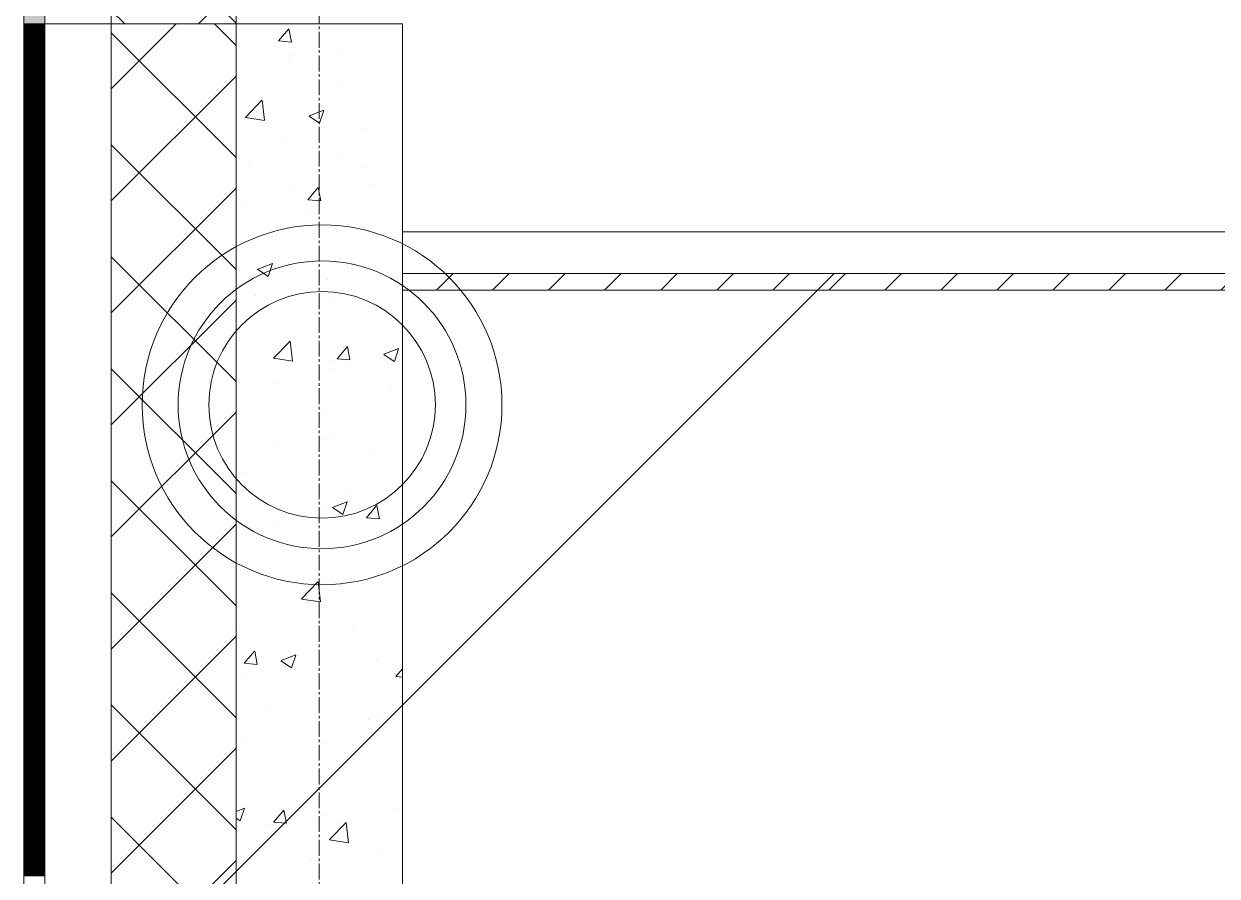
# Model space of a CAD drawing. Header units: millimetres. Extents: x 538266 to 1167394, y 114608 to 637157.
# Drawn here: x 828883 to 830317, y 212188 to 213213 of the extents above; entities that cross this region are included whole.
import ezdxf
from ezdxf.enums import TextEntityAlignment as Align

# ---------------------------------------------------------------- set-up
doc = ezdxf.new("R2010")
doc.units = ezdxf.units.MM
doc.linetypes.add('CENTER2', pattern=[28.575, 19.05, -3.175, 3.175, -3.175])
doc.linetypes.add('DASHED', pattern=[19.05, 12.7, -6.35])
doc.layers.get('Defpoints').update_dxf_attribs({"color": 140})
doc.layers.add('АР_Делит', color=120, linetype='Continuous', lineweight=0, plot=False)
for name, color, linetype, lineweight in [('АР_Стены ГКЛ', 1, 'Continuous', 15), ('АР_Стены ПЕНОблок', 52, 'Continuous', 20), ('АР_Тонкая', 254, 'Continuous', 5), ('АР_Утеплитель', 31, 'Continuous', 0), ('АР_Штриховка', 8, 'Continuous', 0)]:
    doc.layers.add(name, color=color, linetype=linetype, lineweight=lineweight)
doc.layers.add('РД_Оси_100', color=7, linetype='Continuous', lineweight=0, true_color=0x525252)
doc.layers.add('ФВ-5', color=7, linetype='Continuous')
doc.styles.add('style1', font='ARIALN.TTF')

# ---------------------------------------------------------------- blocks, each defined once
blk = doc.blocks.new('2_этаж')
at = {"layer": 'АР_Стены ГКЛ', "linetype": 'Continuous', "lineweight": 0, "true_color": 0x000000}
h = blk.add_hatch(dxfattribs=at)
h.set_pattern_fill('ANSI31', color=18, scale=15, angle=360, style=0)
h.set_pattern_definition([(45, (602274.53, 0), (-33.67596, 33.67596), [])])
h.paths.add_polyline_path([(674843.6, 212893.2), (674823.6, 212913.2), (672973.6, 212913.2), (672973.6, 212893.2)], flags=0)
at = {"layer": 'АР_Штриховка', "linetype": 'Continuous', "lineweight": 0, "true_color": 0x000000}
h = blk.add_hatch(dxfattribs=at)
h.set_pattern_fill('_U', color=18, style=0, pattern_type=0)
h.set_pattern_definition([(2e-15, (602274.5291, -9e-11), (-3e-16, 1), [])])
h.paths.add_polyline_path([(672518.6, 213213.2), (672543.6, 213213.2), (672543.6, 223243.2), (672518.6, 223268.2)], flags=0)
h = blk.add_hatch(dxfattribs=at)
h.set_pattern_fill('ANSI37', color=18, scale=30, style=0)
h.set_pattern_definition([(45, (602274.53, -9e-11), (-67.35192, 67.35192), []), (135, (602274.53, -9e-11), (-67.35192, -67.35192), [])])
h.paths.add_polyline_path([(672623.6, 213213.2), (672773.6, 213213.2), (672773.6, 223013.2), (672623.6, 223163.2)], flags=0)
at = {"layer": 'АР_Делит', "color": 18, "true_color": 0x000000}
for radius in [216.3, 173, 136.2]:
    blk.add_circle((672877, 212755.2), radius, dxfattribs=at)
at = {"layer": 'АР_Стены ГКЛ', "color": 18, "linetype": 'Continuous', "lineweight": 5, "true_color": 0x000000}
for p, q in [((674773.6, 212963.2), (672973.6, 212963.2)), ((672973.6, 212963.2), (672973.6, 212913.2)), ((672973.6, 212913.2), (674823.6, 212913.2)), ((674823.6, 212913.2), (672973.6, 212913.2)), ((672973.6, 212913.2), (672973.6, 212893.2)), ((672973.6, 212893.2), (674843.6, 212893.2))]:
    blk.add_line(p, q, dxfattribs=at)
at = {"layer": 'АР_Стены ПЕНОблок', "color": 18, "linetype": 'Continuous', "lineweight": 20, "true_color": 0x000000}
for p, q in [((672973.6, 213213.2), (672773.6, 213213.2)), ((672773.6, 213213.2), (672773.6, 137013.2)), ((672973.6, 137013.2), (672973.6, 213213.2))]:
    blk.add_line(p, q, dxfattribs=at)
at = {"layer": 'АР_Тонкая', "color": 18, "linetype": 'Continuous', "lineweight": 5, "true_color": 0x000000}
for p, q in [((672518.6, 223268.2), (672518.6, 213213.2)), ((672543.6, 223243.2), (672543.6, 213213.2)), ((672543.6, 213213.2), (672543.6, 223243.2)), ((672623.6, 213213.2), (672623.6, 223163.2)), ((672543.6, 213213.2), (672518.6, 213213.2)), ((672518.6, 213213.2), (672518.6, 137013.2)), ((672518.6, 213213.2), (672543.6, 213213.2)), ((672623.6, 213213.2), (672543.6, 213213.2)), ((672543.6, 213213.2), (672543.6, 137013.2)), ((672543.6, 137013.2), (672543.6, 213213.2)), ((672543.6, 213213.2), (672623.6, 213213.2)), ((672623.6, 137013.2), (672623.6, 213213.2))]:
    blk.add_line(p, q, dxfattribs=at)
at = {"layer": 'АР_Утеплитель', "color": 18, "linetype": 'Continuous', "lineweight": 0, "true_color": 0x000000}
for p, q in [((672623.6, 223163.2), (672623.6, 213213.2)), ((672773.6, 213213.2), (672773.6, 223013.2)), ((672773.6, 213213.2), (672623.6, 213213.2)), ((672623.6, 213213.2), (672623.6, 137013.2)), ((672623.6, 213213.2), (672773.6, 213213.2)), ((672773.6, 137013.2), (672773.6, 213213.2))]:
    blk.add_line(p, q, dxfattribs=at)
at = {"layer": 'АР_Штриховка', "color": 18, "linetype": 'Continuous', "lineweight": 0, "true_color": 0x000000}
for p, q in [((672518.6, 213213), (672543.6, 213213)), ((672623.6, 213135.1), (672701.7, 213213.2)), ((672773.6, 213187.3), (672747.6, 213213.2)), ((672518.6, 213212), (672543.6, 213212)), ((672518.6, 213211), (672543.6, 213211)), ((672518.6, 213210), (672543.6, 213210)), ((672518.6, 213209), (672543.6, 213209)), ((672518.6, 213208), (672543.6, 213208)), ((672518.6, 213207), (672543.6, 213207)), ((672518.6, 213206), (672543.6, 213206)), ((672518.6, 213205), (672543.6, 213205)), ((672518.6, 213204), (672543.6, 213204)), ((672518.6, 213203), (672543.6, 213203)), ((672518.6, 213202), (672543.6, 213202)), ((672518.6, 213201), (672543.6, 213201)), ((672518.6, 213200), (672543.6, 213200)), ((672518.6, 213199), (672543.6, 213199)), ((672518.6, 213198), (672543.6, 213198)), ((672773.6, 213052.5), (672623.6, 213202.5)), ((672824.7, 213192.7), (672836.9, 213207.3)), ((672840.1, 213191.4), (672837.2, 213207.3)), ((672518.6, 213197), (672543.6, 213197)), ((672518.6, 213196), (672543.6, 213196)), ((672518.6, 213195), (672543.6, 213195)), ((672518.6, 213194), (672543.6, 213194)), ((672518.6, 213193), (672543.6, 213193)), ((672518.6, 213192), (672543.6, 213192)), ((672518.6, 213191), (672543.6, 213191)), ((672518.6, 213190), (672543.6, 213190)), ((672518.6, 213189), (672543.6, 213189)), ((672518.6, 213188), (672543.6, 213188)), ((672518.6, 213187), (672543.6, 213187)), ((672518.6, 213186), (672543.6, 213186)), ((672518.6, 213185), (672543.6, 213185)), ((672518.6, 213184), (672543.6, 213184)), ((672824.7, 213192.7), (672839.8, 213191.3)), ((672518.6, 213183), (672543.6, 213183)), ((672518.6, 213182), (672543.6, 213182)), ((672518.6, 213181), (672543.6, 213181)), ((672518.6, 213180), (672543.6, 213180)), ((672518.6, 213179), (672543.6, 213179)), ((672518.6, 213178), (672543.6, 213178)), ((672518.6, 213177), (672543.6, 213177)), ((672518.6, 213176), (672543.6, 213176)), ((672518.6, 213175), (672543.6, 213175)), ((672518.6, 213174), (672543.6, 213174)), ((672518.6, 213173), (672543.6, 213173)), ((672518.6, 213172), (672543.6, 213172)), ((672518.6, 213171), (672543.6, 213171)), ((672518.6, 213170), (672543.6, 213170)), ((672838.2, 213177), (672838.2, 213177)), ((672900.7, 213174.9), (672900.7, 213174.9)), ((672518.6, 213169), (672543.6, 213169)), ((672518.6, 213168), (672543.6, 213168)), ((672518.6, 213167), (672543.6, 213167)), ((672518.6, 213166), (672543.6, 213166)), ((672518.6, 213165), (672543.6, 213165)), ((672518.6, 213164), (672543.6, 213164)), ((672518.6, 213163), (672543.6, 213163)), ((672518.6, 213162), (672543.6, 213162)), ((672518.6, 213161), (672543.6, 213161)), ((672518.6, 213160), (672543.6, 213160)), ((672518.6, 213159), (672543.6, 213159)), ((672518.6, 213158), (672543.6, 213158)), ((672518.6, 213157), (672543.6, 213157)), ((672518.6, 213156), (672543.6, 213156)), ((672518.6, 213155), (672543.6, 213155)), ((672837.1, 213166.5), (672837.1, 213166.5)), ((672518.6, 213154), (672543.6, 213154)), ((672518.6, 213153), (672543.6, 213153)), ((672518.6, 213152), (672543.6, 213152)), ((672518.6, 213151), (672543.6, 213151)), ((672518.6, 213150), (672543.6, 213150)), ((672518.6, 213149), (672543.6, 213149)), ((672518.6, 213148), (672543.6, 213148)), ((672518.6, 213147), (672543.6, 213147)), ((672518.6, 213146), (672543.6, 213146)), ((672518.6, 213145), (672543.6, 213145)), ((672518.6, 213144), (672543.6, 213144)), ((672518.6, 213143), (672543.6, 213143)), ((672518.6, 213142), (672543.6, 213142)), ((672518.6, 213141), (672543.6, 213141)), ((672623.6, 213000.4), (672773.6, 213150.4)), ((672518.6, 213140), (672543.6, 213140)), ((672518.6, 213139), (672543.6, 213139)), ((672518.6, 213138), (672543.6, 213138)), ((672518.6, 213137), (672543.6, 213137)), ((672518.6, 213136), (672543.6, 213136)), ((672518.6, 213135), (672543.6, 213135)), ((672518.6, 213134), (672543.6, 213134)), ((672518.6, 213133), (672543.6, 213133)), ((672518.6, 213132), (672543.6, 213132)), ((672518.6, 213131), (672543.6, 213131)), ((672518.6, 213130), (672543.6, 213130)), ((672518.6, 213129), (672543.6, 213129)), ((672518.6, 213128), (672543.6, 213128)), ((672518.6, 213127), (672543.6, 213127)), ((672898.2, 213137.4), (672898.2, 213137.4)), ((672518.6, 213126), (672543.6, 213126)), ((672518.6, 213125), (672543.6, 213125)), ((672518.6, 213124), (672543.6, 213124)), ((672518.6, 213123), (672543.6, 213123)), ((672518.6, 213122), (672543.6, 213122)), ((672518.6, 213121), (672543.6, 213121)), ((672518.6, 213120), (672543.6, 213120)), ((672518.6, 213119), (672543.6, 213119)), ((672518.6, 213118), (672543.6, 213118)), ((672518.6, 213117), (672543.6, 213117)), ((672518.6, 213116), (672543.6, 213116)), ((672518.6, 213115), (672543.6, 213115)), ((672518.6, 213114), (672543.6, 213114)), ((672518.6, 213113), (672543.6, 213113)), ((672518.6, 213112), (672543.6, 213112)), ((672785, 213100.8), (672804.8, 213121.4)), ((672807.7, 213097.3), (672804.9, 213121.4)), ((672518.6, 213111), (672543.6, 213111)), ((672518.6, 213110), (672543.6, 213110)), ((672518.6, 213109), (672543.6, 213109)), ((672518.6, 213108), (672543.6, 213108)), ((672518.6, 213107), (672543.6, 213107)), ((672518.6, 213106), (672543.6, 213106)), ((672518.6, 213105), (672543.6, 213105)), ((672518.6, 213104), (672543.6, 213104)), ((672518.6, 213103), (672543.6, 213103)), ((672518.6, 213102), (672543.6, 213102)), ((672518.6, 213101), (672543.6, 213101)), ((672518.6, 213100), (672543.6, 213100)), ((672518.6, 213099), (672543.6, 213099)), ((672518.6, 213098), (672543.6, 213098)), ((672785.1, 213100.7), (672807.7, 213097.1)), ((672861.4, 213102.3), (672874, 213093.8)), ((672861.5, 213102.5), (672879.3, 213109.3)), ((672874, 213093.8), (672879.2, 213109.2)), ((672518.6, 213097), (672543.6, 213097)), ((672518.6, 213096), (672543.6, 213096)), ((672518.6, 213095), (672543.6, 213095)), ((672518.6, 213094), (672543.6, 213094)), ((672518.6, 213093), (672543.6, 213093)), ((672518.6, 213092), (672543.6, 213092)), ((672518.6, 213091), (672543.6, 213091)), ((672518.6, 213090), (672543.6, 213090)), ((672518.6, 213089), (672543.6, 213089)), ((672518.6, 213088), (672543.6, 213088)), ((672518.6, 213087), (672543.6, 213087)), ((672518.6, 213086), (672543.6, 213086)), ((672518.6, 213085), (672543.6, 213085)), ((672518.6, 213084), (672543.6, 213084)), ((672930.1, 213087.4), (672930.1, 213087.4)), ((672518.6, 213083), (672543.6, 213083)), ((672518.6, 213082), (672543.6, 213082)), ((672518.6, 213081), (672543.6, 213081)), ((672518.6, 213080), (672543.6, 213080)), ((672518.6, 213079), (672543.6, 213079)), ((672518.6, 213078), (672543.6, 213078)), ((672518.6, 213077), (672543.6, 213077)), ((672518.6, 213076), (672543.6, 213076)), ((672518.6, 213075), (672543.6, 213075)), ((672518.6, 213074), (672543.6, 213074)), ((672518.6, 213073), (672543.6, 213073)), ((672518.6, 213072), (672543.6, 213072)), ((672518.6, 213071), (672543.6, 213071)), ((672518.6, 213070), (672543.6, 213070)), ((672518.6, 213069), (672543.6, 213069)), ((672833.9, 213074.7), (672833.9, 213074.7)), ((672873.7, 213075.7), (672873.7, 213075.7)), ((672518.6, 213068), (672543.6, 213068)), ((672518.6, 213067), (672543.6, 213067)), ((672518.6, 213066), (672543.6, 213066)), ((672518.6, 213065), (672543.6, 213065)), ((672518.6, 213064), (672543.6, 213064)), ((672518.6, 213063), (672543.6, 213063)), ((672518.6, 213062), (672543.6, 213062)), ((672518.6, 213061), (672543.6, 213061)), ((672518.6, 213060), (672543.6, 213060)), ((672518.6, 213059), (672543.6, 213059)), ((672518.6, 213058), (672543.6, 213058)), ((672518.6, 213057), (672543.6, 213057)), ((672518.6, 213056), (672543.6, 213056)), ((672518.6, 213055), (672543.6, 213055)), ((672773.6, 212917.8), (672623.6, 213067.8)), ((672518.6, 213054), (672543.6, 213054)), ((672518.6, 213053), (672543.6, 213053)), ((672518.6, 213052), (672543.6, 213052)), ((672518.6, 213051), (672543.6, 213051)), ((672518.6, 213050), (672543.6, 213050)), ((672518.6, 213049), (672543.6, 213049)), ((672518.6, 213048), (672543.6, 213048)), ((672518.6, 213047), (672543.6, 213047)), ((672518.6, 213046), (672543.6, 213046)), ((672518.6, 213045), (672543.6, 213045)), ((672518.6, 213044), (672543.6, 213044)), ((672518.6, 213043), (672543.6, 213043)), ((672518.6, 213042), (672543.6, 213042)), ((672518.6, 213041), (672543.6, 213041)), ((672788.7, 213047.2), (672788.7, 213047.2)), ((672895.1, 213052.8), (672895.1, 213052.8)), ((672924.3, 213041.4), (672924.3, 213041.4)), ((672518.6, 213040), (672543.6, 213040)), ((672518.6, 213039), (672543.6, 213039)), ((672518.6, 213038), (672543.6, 213038)), ((672518.6, 213037), (672543.6, 213037)), ((672518.6, 213036), (672543.6, 213036)), ((672518.6, 213035), (672543.6, 213035)), ((672518.6, 213034), (672543.6, 213034)), ((672518.6, 213033), (672543.6, 213033)), ((672518.6, 213032), (672543.6, 213032)), ((672518.6, 213031), (672543.6, 213031)), ((672518.6, 213030), (672543.6, 213030)), ((672518.6, 213029), (672543.6, 213029)), ((672518.6, 213028), (672543.6, 213028)), ((672518.6, 213027), (672543.6, 213027)), ((672518.6, 213026), (672543.6, 213026)), ((672518.6, 213025), (672543.6, 213025)), ((672518.6, 213024), (672543.6, 213024)), ((672518.6, 213023), (672543.6, 213023)), ((672518.6, 213022), (672543.6, 213022)), ((672518.6, 213021), (672543.6, 213021)), ((672518.6, 213020), (672543.6, 213020)), ((672518.6, 213019), (672543.6, 213019)), ((672518.6, 213018), (672543.6, 213018)), ((672518.6, 213017), (672543.6, 213017)), ((672518.6, 213016), (672543.6, 213016)), ((672518.6, 213015), (672543.6, 213015)), ((672518.6, 213014), (672543.6, 213014)), ((672518.6, 213013), (672543.6, 213013)), ((672518.6, 213012), (672543.6, 213012)), ((672623.6, 212865.7), (672773.6, 213015.7)), ((672842.2, 213013), (672842.2, 213013)), ((672859.9, 213001.6), (672872.1, 213016.2)), ((672875.4, 213000.3), (672872.5, 213016.3)), ((672934.6, 213019.9), (672934.6, 213019.9)), ((672518.6, 213011), (672543.6, 213011)), ((672518.6, 213010), (672543.6, 213010)), ((672518.6, 213009), (672543.6, 213009)), ((672518.6, 213008), (672543.6, 213008)), ((672518.6, 213007), (672543.6, 213007)), ((672518.6, 213006), (672543.6, 213006)), ((672518.6, 213005), (672543.6, 213005)), ((672518.6, 213004), (672543.6, 213004)), ((672518.6, 213003), (672543.6, 213003)), ((672518.6, 213002), (672543.6, 213002)), ((672518.6, 213001), (672543.6, 213001)), ((672518.6, 213000), (672543.6, 213000)), ((672518.6, 212999), (672543.6, 212999)), ((672518.6, 212998), (672543.6, 212998)), ((672859.9, 213001.6), (672875.1, 213000.3)), ((672518.6, 212997), (672543.6, 212997)), ((672518.6, 212996), (672543.6, 212996)), ((672518.6, 212995), (672543.6, 212995)), ((672518.6, 212994), (672543.6, 212994)), ((672518.6, 212993), (672543.6, 212993)), ((672518.6, 212992), (672543.6, 212992)), ((672518.6, 212991), (672543.6, 212991)), ((672518.6, 212990), (672543.6, 212990)), ((672518.6, 212989), (672543.6, 212989)), ((672518.6, 212988), (672543.6, 212988)), ((672518.6, 212987), (672543.6, 212987)), ((672518.6, 212986), (672543.6, 212986)), ((672518.6, 212985), (672543.6, 212985)), ((672518.6, 212984), (672543.6, 212984)), ((672518.6, 212983), (672543.6, 212983)), ((672786.4, 212994.5), (672786.4, 212994.5)), ((672863.2, 212987.2), (672863.2, 212987.2)), ((672518.6, 212982), (672543.6, 212982)), ((672518.6, 212981), (672543.6, 212981)), ((672518.6, 212980), (672543.6, 212980)), ((672518.6, 212979), (672543.6, 212979)), ((672518.6, 212978), (672543.6, 212978)), ((672518.6, 212977), (672543.6, 212977)), ((672518.6, 212976), (672543.6, 212976)), ((672518.6, 212975), (672543.6, 212975)), ((672518.6, 212974), (672543.6, 212974)), ((672518.6, 212973), (672543.6, 212973)), ((672518.6, 212972), (672543.6, 212972)), ((672518.6, 212971), (672543.6, 212971)), ((672518.6, 212970), (672543.6, 212970)), ((672518.6, 212969), (672543.6, 212969)), ((672518.6, 212968), (672543.6, 212968)), ((672518.6, 212967), (672543.6, 212967)), ((672518.6, 212966), (672543.6, 212966)), ((672518.6, 212965), (672543.6, 212965)), ((672518.6, 212964), (672543.6, 212964)), ((672518.6, 212963), (672543.6, 212963)), ((672518.6, 212962), (672543.6, 212962)), ((672518.6, 212961), (672543.6, 212961)), ((672518.6, 212960), (672543.6, 212960)), ((672518.6, 212959), (672543.6, 212959)), ((672518.6, 212958), (672543.6, 212958)), ((672518.6, 212957), (672543.6, 212957)), ((672518.6, 212956), (672543.6, 212956)), ((672518.6, 212955), (672543.6, 212955)), ((672892, 212968.3), (672892, 212968.3)), ((672518.6, 212954), (672543.6, 212954)), ((672518.6, 212953), (672543.6, 212953)), ((672518.6, 212952), (672543.6, 212952)), ((672518.6, 212951), (672543.6, 212951)), ((672518.6, 212950), (672543.6, 212950)), ((672518.6, 212949), (672543.6, 212949)), ((672518.6, 212948), (672543.6, 212948)), ((672518.6, 212947), (672543.6, 212947)), ((672518.6, 212946), (672543.6, 212946)), ((672518.6, 212945), (672543.6, 212945)), ((672518.6, 212944), (672543.6, 212944)), ((672518.6, 212943), (672543.6, 212943)), ((672518.6, 212942), (672543.6, 212942)), ((672518.6, 212941), (672543.6, 212941)), ((672518.6, 212940), (672543.6, 212940)), ((672518.6, 212939), (672543.6, 212939)), ((672518.6, 212938), (672543.6, 212938)), ((672518.6, 212937), (672543.6, 212937)), ((672518.6, 212936), (672543.6, 212936)), ((672518.6, 212935), (672543.6, 212935)), ((672518.6, 212934), (672543.6, 212934)), ((672518.6, 212933), (672543.6, 212933)), ((672518.6, 212932), (672543.6, 212932)), ((672518.6, 212931), (672543.6, 212931)), ((672518.6, 212930), (672543.6, 212930)), ((672518.6, 212929), (672543.6, 212929)), ((672518.6, 212928), (672543.6, 212928)), ((672518.6, 212927), (672543.6, 212927)), ((672518.6, 212926), (672543.6, 212926)), ((672773.6, 212783.1), (672623.6, 212933.1)), ((672518.6, 212925), (672543.6, 212925)), ((672518.6, 212924), (672543.6, 212924)), ((672518.6, 212923), (672543.6, 212923)), ((672518.6, 212922), (672543.6, 212922)), ((672518.6, 212921), (672543.6, 212921)), ((672518.6, 212920), (672543.6, 212920)), ((672518.6, 212919), (672543.6, 212919)), ((672518.6, 212918), (672543.6, 212918)), ((672518.6, 212917), (672543.6, 212917)), ((672518.6, 212916), (672543.6, 212916)), ((672518.6, 212915), (672543.6, 212915)), ((672518.6, 212914), (672543.6, 212914)), ((672518.6, 212913), (672543.6, 212913)), ((672518.6, 212912), (672543.6, 212912)), ((672799.6, 212918.2), (672812.2, 212909.6)), ((672799.7, 212918.3), (672817.5, 212925.1)), ((672812.2, 212909.6), (672817.4, 212925)), ((672873.7, 212912.3), (672873.7, 212912.3)), ((672518.6, 212911), (672543.6, 212911)), ((672518.6, 212910), (672543.6, 212910)), ((672518.6, 212909), (672543.6, 212909)), ((672518.6, 212908), (672543.6, 212908)), ((672518.6, 212907), (672543.6, 212907)), ((672518.6, 212906), (672543.6, 212906)), ((672518.6, 212905), (672543.6, 212905)), ((672518.6, 212904), (672543.6, 212904)), ((672518.6, 212903), (672543.6, 212903)), ((672518.6, 212902), (672543.6, 212902)), ((672518.6, 212901), (672543.6, 212901)), ((672518.6, 212900), (672543.6, 212900)), ((672518.6, 212899), (672543.6, 212899)), ((672518.6, 212898), (672543.6, 212898)), ((672518.6, 212897), (672543.6, 212897)), ((672883.4, 212905.6), (672883.4, 212905.6)), ((672956.8, 212908.2), (672956.8, 212908.2)), ((672518.6, 212896), (672543.6, 212896)), ((672518.6, 212895), (672543.6, 212895)), ((672518.6, 212894), (672543.6, 212894)), ((672518.6, 212893), (672543.6, 212893)), ((672518.6, 212892), (672543.6, 212892)), ((672518.6, 212891), (672543.6, 212891)), ((672518.6, 212890), (672543.6, 212890)), ((672518.6, 212889), (672543.6, 212889)), ((672518.6, 212888), (672543.6, 212888)), ((672518.6, 212887), (672543.6, 212887)), ((672518.6, 212886), (672543.6, 212886)), ((672518.6, 212885), (672543.6, 212885)), ((672518.6, 212884), (672543.6, 212884)), ((672518.6, 212883), (672543.6, 212883)), ((672796.4, 212887), (672796.4, 212887)), ((672888.9, 212883.7), (672888.9, 212883.7)), ((672518.6, 212882), (672543.6, 212882)), ((672518.6, 212881), (672543.6, 212881)), ((672518.6, 212880), (672543.6, 212880)), ((672518.6, 212879), (672543.6, 212879)), ((672518.6, 212878), (672543.6, 212878)), ((672518.6, 212877), (672543.6, 212877)), ((672518.6, 212876), (672543.6, 212876)), ((672518.6, 212875), (672543.6, 212875)), ((672518.6, 212874), (672543.6, 212874)), ((672518.6, 212873), (672543.6, 212873)), ((672518.6, 212872), (672543.6, 212872)), ((672518.6, 212871), (672543.6, 212871)), ((672518.6, 212870), (672543.6, 212870)), ((672518.6, 212869), (672543.6, 212869)), ((672623.6, 212731), (672773.6, 212881)), ((672518.6, 212868), (672543.6, 212868)), ((672518.6, 212867), (672543.6, 212867)), ((672518.6, 212866), (672543.6, 212866)), ((672518.6, 212865), (672543.6, 212865)), ((672518.6, 212864), (672543.6, 212864)), ((672518.6, 212863), (672543.6, 212863)), ((672518.6, 212862), (672543.6, 212862)), ((672518.6, 212861), (672543.6, 212861)), ((672518.6, 212860), (672543.6, 212860)), ((672518.6, 212859), (672543.6, 212859)), ((672518.6, 212858), (672543.6, 212858)), ((672518.6, 212857), (672543.6, 212857)), ((672518.6, 212856), (672543.6, 212856)), ((672518.6, 212855), (672543.6, 212855)), ((672518.6, 212854), (672543.6, 212854)), ((672518.6, 212853), (672543.6, 212853)), ((672518.6, 212852), (672543.6, 212852)), ((672518.6, 212851), (672543.6, 212851)), ((672518.6, 212850), (672543.6, 212850)), ((672518.6, 212849), (672543.6, 212849)), ((672518.6, 212848), (672543.6, 212848)), ((672518.6, 212847), (672543.6, 212847)), ((672518.6, 212846), (672543.6, 212846)), ((672518.6, 212845), (672543.6, 212845)), ((672518.6, 212844), (672543.6, 212844)), ((672518.6, 212843), (672543.6, 212843)), ((672518.6, 212842), (672543.6, 212842)), ((672518.6, 212841), (672543.6, 212841)), ((672518.6, 212840), (672543.6, 212840)), ((672518.6, 212839), (672543.6, 212839)), ((672518.6, 212838), (672543.6, 212838)), ((672518.6, 212837), (672543.6, 212837)), ((672518.6, 212836), (672543.6, 212836)), ((672518.6, 212835), (672543.6, 212835)), ((672518.6, 212834), (672543.6, 212834)), ((672518.6, 212833), (672543.6, 212833)), ((672518.6, 212832), (672543.6, 212832)), ((672518.6, 212831), (672543.6, 212831)), ((672518.6, 212830), (672543.6, 212830)), ((672518.6, 212829), (672543.6, 212829)), ((672518.6, 212828), (672543.6, 212828)), ((672518.6, 212827), (672543.6, 212827)), ((672518.6, 212826), (672543.6, 212826)), ((672818.7, 212811.3), (672838.5, 212831.9)), ((672841.3, 212807.8), (672838.5, 212831.9)), ((672895.1, 212810.6), (672907.4, 212825.2)), ((672910.6, 212809.3), (672907.7, 212825.2)), ((672518.6, 212825), (672543.6, 212825)), ((672518.6, 212824), (672543.6, 212824)), ((672518.6, 212823), (672543.6, 212823)), ((672518.6, 212822), (672543.6, 212822)), ((672518.6, 212821), (672543.6, 212821)), ((672518.6, 212820), (672543.6, 212820)), ((672518.6, 212819), (672543.6, 212819)), ((672518.6, 212818), (672543.6, 212818)), ((672518.6, 212817), (672543.6, 212817)), ((672518.6, 212816), (672543.6, 212816)), ((672518.6, 212815), (672543.6, 212815)), ((672518.6, 212814), (672543.6, 212814)), ((672518.6, 212813), (672543.6, 212813)), ((672518.6, 212812), (672543.6, 212812)), ((672518.6, 212811), (672543.6, 212811)), ((672818.7, 212811.2), (672841.3, 212807.7)), ((672951.2, 212815.9), (672963.8, 212807.4)), ((672951.3, 212816.1), (672969.1, 212822.9)), ((672953.6, 212816.4), (672953.6, 212816.4)), ((672963.9, 212807.4), (672969, 212822.7)), ((672518.6, 212810), (672543.6, 212810)), ((672518.6, 212809), (672543.6, 212809)), ((672518.6, 212808), (672543.6, 212808)), ((672518.6, 212807), (672543.6, 212807)), ((672518.6, 212806), (672543.6, 212806)), ((672518.6, 212805), (672543.6, 212805)), ((672518.6, 212804), (672543.6, 212804)), ((672518.6, 212803), (672543.6, 212803)), ((672518.6, 212802), (672543.6, 212802)), ((672518.6, 212801), (672543.6, 212801)), ((672518.6, 212800), (672543.6, 212800)), ((672518.6, 212799), (672543.6, 212799)), ((672518.6, 212798), (672543.6, 212798)), ((672518.6, 212797), (672543.6, 212797)), ((672773.6, 212648.4), (672623.6, 212798.4)), ((672885.8, 212799.2), (672885.8, 212799.2)), ((672890, 212808), (672890, 212808)), ((672895.1, 212810.6), (672910.3, 212809.2)), ((672518.6, 212796), (672543.6, 212796)), ((672518.6, 212795), (672543.6, 212795)), ((672518.6, 212794), (672543.6, 212794)), ((672518.6, 212793), (672543.6, 212793)), ((672518.6, 212792), (672543.6, 212792)), ((672518.6, 212791), (672543.6, 212791)), ((672518.6, 212790), (672543.6, 212790)), ((672518.6, 212789), (672543.6, 212789)), ((672518.6, 212788), (672543.6, 212788)), ((672518.6, 212787), (672543.6, 212787)), ((672518.6, 212786), (672543.6, 212786)), ((672518.6, 212785), (672543.6, 212785)), ((672518.6, 212784), (672543.6, 212784)), ((672518.6, 212783), (672543.6, 212783)), ((672518.6, 212782), (672543.6, 212782)), ((672824.3, 212782.5), (672824.3, 212782.5)), ((672518.6, 212781), (672543.6, 212781)), ((672518.6, 212780), (672543.6, 212780)), ((672518.6, 212779), (672543.6, 212779)), ((672518.6, 212778), (672543.6, 212778)), ((672518.6, 212777), (672543.6, 212777)), ((672518.6, 212776), (672543.6, 212776)), ((672518.6, 212775), (672543.6, 212775)), ((672518.6, 212774), (672543.6, 212774)), ((672518.6, 212773), (672543.6, 212773)), ((672518.6, 212772), (672543.6, 212772)), ((672518.6, 212771), (672543.6, 212771)), ((672518.6, 212770), (672543.6, 212770)), ((672518.6, 212769), (672543.6, 212769)), ((672518.6, 212768), (672543.6, 212768)), ((672959.9, 212776.8), (672959.9, 212776.8)), ((672518.6, 212767), (672543.6, 212767)), ((672518.6, 212766), (672543.6, 212766)), ((672518.6, 212765), (672543.6, 212765)), ((672518.6, 212764), (672543.6, 212764)), ((672518.6, 212763), (672543.6, 212763)), ((672518.6, 212762), (672543.6, 212762)), ((672518.6, 212761), (672543.6, 212761)), ((672518.6, 212760), (672543.6, 212760)), ((672518.6, 212759), (672543.6, 212759)), ((672518.6, 212758), (672543.6, 212758)), ((672518.6, 212757), (672543.6, 212757)), ((672518.6, 212756), (672543.6, 212756)), ((672518.6, 212755), (672543.6, 212755)), ((672518.6, 212754), (672543.6, 212754)), ((672872.9, 212754), (672872.9, 212754)), ((672518.6, 212753), (672543.6, 212753)), ((672518.6, 212752), (672543.6, 212752)), ((672518.6, 212751), (672543.6, 212751)), ((672518.6, 212750), (672543.6, 212750)), ((672518.6, 212749), (672543.6, 212749)), ((672518.6, 212748), (672543.6, 212748)), ((672518.6, 212747), (672543.6, 212747)), ((672518.6, 212746), (672543.6, 212746)), ((672518.6, 212745), (672543.6, 212745)), ((672518.6, 212744), (672543.6, 212744)), ((672518.6, 212743), (672543.6, 212743)), ((672518.6, 212742), (672543.6, 212742)), ((672518.6, 212741), (672543.6, 212741)), ((672518.6, 212740), (672543.6, 212740)), ((672518.6, 212739), (672543.6, 212739)), ((672623.6, 212596.3), (672773.6, 212746.3)), ((672877.8, 212748.4), (672877.8, 212748.4)), ((672518.6, 212738), (672543.6, 212738)), ((672518.6, 212737), (672543.6, 212737)), ((672518.6, 212736), (672543.6, 212736)), ((672518.6, 212735), (672543.6, 212735)), ((672518.6, 212734), (672543.6, 212734)), ((672518.6, 212733), (672543.6, 212733)), ((672518.6, 212732), (672543.6, 212732)), ((672518.6, 212731), (672543.6, 212731)), ((672518.6, 212730), (672543.6, 212730)), ((672518.6, 212729), (672543.6, 212729)), ((672518.6, 212728), (672543.6, 212728)), ((672518.6, 212727), (672543.6, 212727)), ((672518.6, 212726), (672543.6, 212726)), ((672518.6, 212725), (672543.6, 212725)), ((672518.6, 212724), (672543.6, 212724)), ((672518.6, 212723), (672543.6, 212723)), ((672518.6, 212722), (672543.6, 212722)), ((672518.6, 212721), (672543.6, 212721)), ((672518.6, 212720), (672543.6, 212720)), ((672518.6, 212719), (672543.6, 212719)), ((672518.6, 212718), (672543.6, 212718)), ((672518.6, 212717), (672543.6, 212717)), ((672518.6, 212716), (672543.6, 212716)), ((672518.6, 212715), (672543.6, 212715)), ((672518.6, 212714), (672543.6, 212714)), ((672518.6, 212713), (672543.6, 212713)), ((672518.6, 212712), (672543.6, 212712)), ((672518.6, 212711), (672543.6, 212711)), ((672882.8, 212714.6), (672882.8, 212714.6)), ((672886.8, 212716.2), (672886.8, 212716.2)), ((672518.6, 212710), (672543.6, 212710)), ((672518.6, 212709), (672543.6, 212709)), ((672518.6, 212708), (672543.6, 212708)), ((672518.6, 212707), (672543.6, 212707)), ((672518.6, 212706), (672543.6, 212706)), ((672518.6, 212705), (672543.6, 212705)), ((672518.6, 212704), (672543.6, 212704)), ((672518.6, 212703), (672543.6, 212703)), ((672518.6, 212702), (672543.6, 212702)), ((672518.6, 212701), (672543.6, 212701)), ((672518.6, 212700), (672543.6, 212700)), ((672518.6, 212699), (672543.6, 212699)), ((672518.6, 212698), (672543.6, 212698)), ((672518.6, 212697), (672543.6, 212697)), ((672518.6, 212696), (672543.6, 212696)), ((672823.2, 212707.8), (672823.2, 212707.8)), ((672933.8, 212698.3), (672933.8, 212698.3)), ((672518.6, 212695), (672543.6, 212695)), ((672518.6, 212694), (672543.6, 212694)), ((672518.6, 212693), (672543.6, 212693)), ((672518.6, 212692), (672543.6, 212692)), ((672518.6, 212691), (672543.6, 212691)), ((672518.6, 212690), (672543.6, 212690)), ((672518.6, 212689), (672543.6, 212689)), ((672518.6, 212688), (672543.6, 212688)), ((672518.6, 212687), (672543.6, 212687)), ((672518.6, 212686), (672543.6, 212686)), ((672518.6, 212685), (672543.6, 212685)), ((672518.6, 212684), (672543.6, 212684)), ((672518.6, 212683), (672543.6, 212683)), ((672518.6, 212682), (672543.6, 212682)), ((672518.6, 212681), (672543.6, 212681)), ((672518.6, 212680), (672543.6, 212680)), ((672518.6, 212679), (672543.6, 212679)), ((672518.6, 212678), (672543.6, 212678)), ((672518.6, 212677), (672543.6, 212677)), ((672518.6, 212676), (672543.6, 212676)), ((672518.6, 212675), (672543.6, 212675)), ((672518.6, 212674), (672543.6, 212674)), ((672518.6, 212673), (672543.6, 212673)), ((672518.6, 212672), (672543.6, 212672)), ((672518.6, 212671), (672543.6, 212671)), ((672518.6, 212670), (672543.6, 212670)), ((672518.6, 212669), (672543.6, 212669)), ((672518.6, 212668), (672543.6, 212668)), ((672785.7, 212672.9), (672785.7, 212672.9)), ((672518.6, 212667), (672543.6, 212667)), ((672518.6, 212666), (672543.6, 212666)), ((672518.6, 212665), (672543.6, 212665)), ((672518.6, 212664), (672543.6, 212664)), ((672518.6, 212663), (672543.6, 212663)), ((672518.6, 212662), (672543.6, 212662)), ((672518.6, 212661), (672543.6, 212661)), ((672518.6, 212660), (672543.6, 212660)), ((672518.6, 212659), (672543.6, 212659)), ((672518.6, 212658), (672543.6, 212658)), ((672518.6, 212657), (672543.6, 212657)), ((672518.6, 212656), (672543.6, 212656)), ((672518.6, 212655), (672543.6, 212655)), ((672518.6, 212654), (672543.6, 212654)), ((672518.6, 212653), (672543.6, 212653)), ((672773.6, 212513.7), (672623.6, 212663.7)), ((672773.8, 212653.4), (672773.8, 212653.4)), ((672518.6, 212652), (672543.6, 212652)), ((672518.6, 212651), (672543.6, 212651)), ((672518.6, 212650), (672543.6, 212650)), ((672518.6, 212649), (672543.6, 212649)), ((672518.6, 212648), (672543.6, 212648)), ((672518.6, 212647), (672543.6, 212647)), ((672518.6, 212646), (672543.6, 212646)), ((672518.6, 212645), (672543.6, 212645)), ((672518.6, 212644), (672543.6, 212644)), ((672518.6, 212643), (672543.6, 212643)), ((672518.6, 212642), (672543.6, 212642)), ((672518.6, 212641), (672543.6, 212641)), ((672518.6, 212640), (672543.6, 212640)), ((672518.6, 212639), (672543.6, 212639)), ((672889.5, 212631.9), (672907.3, 212638.7)), ((672909.3, 212647.7), (672909.3, 212647.7)), ((672518.6, 212638), (672543.6, 212638)), ((672518.6, 212637), (672543.6, 212637)), ((672518.6, 212636), (672543.6, 212636)), ((672518.6, 212635), (672543.6, 212635)), ((672518.6, 212634), (672543.6, 212634)), ((672518.6, 212633), (672543.6, 212633)), ((672518.6, 212632), (672543.6, 212632)), ((672518.6, 212631), (672543.6, 212631)), ((672518.6, 212630), (672543.6, 212630)), ((672518.6, 212629), (672543.6, 212629)), ((672518.6, 212628), (672543.6, 212628)), ((672518.6, 212627), (672543.6, 212627)), ((672518.6, 212626), (672543.6, 212626)), ((672518.6, 212625), (672543.6, 212625)), ((672879.7, 212630), (672879.7, 212630)), ((672889.4, 212631.7), (672902, 212623.2)), ((672902.1, 212623.2), (672907.2, 212638.5)), ((672916.2, 212628.7), (672916.2, 212628.7)), ((672930.4, 212619.5), (672942.6, 212634.1)), ((672945.9, 212618.2), (672942.9, 212634.2)), ((672518.6, 212624), (672543.6, 212624)), ((672518.6, 212623), (672543.6, 212623)), ((672518.6, 212622), (672543.6, 212622)), ((672518.6, 212621), (672543.6, 212621)), ((672518.6, 212620), (672543.6, 212620)), ((672518.6, 212619), (672543.6, 212619)), ((672518.6, 212618), (672543.6, 212618)), ((672518.6, 212617), (672543.6, 212617)), ((672518.6, 212616), (672543.6, 212616)), ((672518.6, 212615), (672543.6, 212615)), ((672518.6, 212614), (672543.6, 212614)), ((672518.6, 212613), (672543.6, 212613)), ((672518.6, 212612), (672543.6, 212612)), ((672518.6, 212611), (672543.6, 212611)), ((672518.6, 212610), (672543.6, 212610)), ((672623.6, 212461.6), (672773.6, 212611.6)), ((672820, 212616), (672820, 212616)), ((672930.4, 212619.5), (672945.6, 212618.2)), ((672518.6, 212609), (672543.6, 212609)), ((672518.6, 212608), (672543.6, 212608)), ((672518.6, 212607), (672543.6, 212607)), ((672518.6, 212606), (672543.6, 212606)), ((672518.6, 212605), (672543.6, 212605)), ((672518.6, 212604), (672543.6, 212604)), ((672518.6, 212603), (672543.6, 212603)), ((672518.6, 212602), (672543.6, 212602)), ((672518.6, 212601), (672543.6, 212601)), ((672518.6, 212600), (672543.6, 212600)), ((672518.6, 212599), (672543.6, 212599)), ((672518.6, 212598), (672543.6, 212598)), ((672518.6, 212597), (672543.6, 212597)), ((672518.6, 212596), (672543.6, 212596)), ((672518.6, 212595), (672543.6, 212595)), ((672518.6, 212594), (672543.6, 212594)), ((672518.6, 212593), (672543.6, 212593)), ((672518.6, 212592), (672543.6, 212592)), ((672518.6, 212591), (672543.6, 212591)), ((672518.6, 212590), (672543.6, 212590)), ((672518.6, 212589), (672543.6, 212589)), ((672518.6, 212588), (672543.6, 212588)), ((672518.6, 212587), (672543.6, 212587)), ((672518.6, 212586), (672543.6, 212586)), ((672518.6, 212585), (672543.6, 212585)), ((672518.6, 212584), (672543.6, 212584)), ((672518.6, 212583), (672543.6, 212583)), ((672518.6, 212582), (672543.6, 212582)), ((672882.7, 212584), (672882.7, 212584)), ((672518.6, 212581), (672543.6, 212581)), ((672518.6, 212580), (672543.6, 212580)), ((672518.6, 212579), (672543.6, 212579)), ((672518.6, 212578), (672543.6, 212578)), ((672518.6, 212577), (672543.6, 212577)), ((672518.6, 212576), (672543.6, 212576)), ((672518.6, 212575), (672543.6, 212575)), ((672518.6, 212574), (672543.6, 212574)), ((672518.6, 212573), (672543.6, 212573)), ((672518.6, 212572), (672543.6, 212572)), ((672518.6, 212571), (672543.6, 212571)), ((672518.6, 212570), (672543.6, 212570)), ((672518.6, 212569), (672543.6, 212569)), ((672518.6, 212568), (672543.6, 212568)), ((672518.6, 212567), (672543.6, 212567)), ((672518.6, 212566), (672543.6, 212566)), ((672518.6, 212565), (672543.6, 212565)), ((672518.6, 212564), (672543.6, 212564)), ((672518.6, 212563), (672543.6, 212563)), ((672518.6, 212562), (672543.6, 212562)), ((672518.6, 212561), (672543.6, 212561)), ((672518.6, 212560), (672543.6, 212560)), ((672518.6, 212559), (672543.6, 212559)), ((672518.6, 212558), (672543.6, 212558)), ((672518.6, 212557), (672543.6, 212557)), ((672518.6, 212556), (672543.6, 212556)), ((672518.6, 212555), (672543.6, 212555)), ((672518.6, 212554), (672543.6, 212554)), ((672518.6, 212553), (672543.6, 212553)), ((672518.6, 212552), (672543.6, 212552)), ((672518.6, 212551), (672543.6, 212551)), ((672518.6, 212550), (672543.6, 212550)), ((672518.6, 212549), (672543.6, 212549)), ((672518.6, 212548), (672543.6, 212548)), ((672518.6, 212547), (672543.6, 212547)), ((672518.6, 212546), (672543.6, 212546)), ((672518.6, 212545), (672543.6, 212545)), ((672518.6, 212544), (672543.6, 212544)), ((672518.6, 212543), (672543.6, 212543)), ((672518.6, 212542), (672543.6, 212542)), ((672518.6, 212541), (672543.6, 212541)), ((672518.6, 212540), (672543.6, 212540)), ((672518.6, 212539), (672543.6, 212539)), ((672852.3, 212521.9), (672872.1, 212542.5)), ((672875, 212518.4), (672872.2, 212542.5)), ((672876.6, 212545.5), (672876.6, 212545.5)), ((672518.6, 212538), (672543.6, 212538)), ((672518.6, 212537), (672543.6, 212537)), ((672518.6, 212536), (672543.6, 212536)), ((672518.6, 212535), (672543.6, 212535)), ((672518.6, 212534), (672543.6, 212534)), ((672518.6, 212533), (672543.6, 212533)), ((672518.6, 212532), (672543.6, 212532)), ((672518.6, 212531), (672543.6, 212531)), ((672518.6, 212530), (672543.6, 212530)), ((672518.6, 212529), (672543.6, 212529)), ((672518.6, 212528), (672543.6, 212528)), ((672518.6, 212527), (672543.6, 212527)), ((672518.6, 212526), (672543.6, 212526)), ((672518.6, 212525), (672543.6, 212525)), ((672518.6, 212524), (672543.6, 212524)), ((672773.6, 212379), (672623.6, 212529)), ((672849.3, 212528.5), (672849.3, 212528.5)), ((672518.6, 212523), (672543.6, 212523)), ((672518.6, 212522), (672543.6, 212522)), ((672518.6, 212521), (672543.6, 212521)), ((672518.6, 212520), (672543.6, 212520)), ((672518.6, 212519), (672543.6, 212519)), ((672518.6, 212518), (672543.6, 212518)), ((672518.6, 212517), (672543.6, 212517)), ((672518.6, 212516), (672543.6, 212516)), ((672518.6, 212515), (672543.6, 212515)), ((672518.6, 212514), (672543.6, 212514)), ((672518.6, 212513), (672543.6, 212513)), ((672518.6, 212512), (672543.6, 212512)), ((672518.6, 212511), (672543.6, 212511)), ((672518.6, 212510), (672543.6, 212510)), ((672852.4, 212521.7), (672875, 212518.2)), ((672859.9, 212517.9), (672859.9, 212517.9)), ((672518.6, 212509), (672543.6, 212509)), ((672518.6, 212508), (672543.6, 212508)), ((672518.6, 212507), (672543.6, 212507)), ((672518.6, 212506), (672543.6, 212506)), ((672518.6, 212505), (672543.6, 212505)), ((672518.6, 212504), (672543.6, 212504)), ((672518.6, 212503), (672543.6, 212503)), ((672518.6, 212502), (672543.6, 212502)), ((672518.6, 212501), (672543.6, 212501)), ((672518.6, 212500), (672543.6, 212500)), ((672518.6, 212499), (672543.6, 212499)), ((672518.6, 212498), (672543.6, 212498)), ((672518.6, 212497), (672543.6, 212497)), ((672518.6, 212496), (672543.6, 212496)), ((672518.6, 212495), (672543.6, 212495)), ((672518.6, 212494), (672543.6, 212494)), ((672518.6, 212493), (672543.6, 212493)), ((672518.6, 212492), (672543.6, 212492)), ((672518.6, 212491), (672543.6, 212491)), ((672518.6, 212490), (672543.6, 212490)), ((672518.6, 212489), (672543.6, 212489)), ((672518.6, 212488), (672543.6, 212488)), ((672518.6, 212487), (672543.6, 212487)), ((672518.6, 212486), (672543.6, 212486)), ((672518.6, 212485), (672543.6, 212485)), ((672518.6, 212484), (672543.6, 212484)), ((672518.6, 212483), (672543.6, 212483)), ((672518.6, 212482), (672543.6, 212482)), ((672518.6, 212481), (672543.6, 212481)), ((672777.8, 212489.5), (672777.8, 212489.5)), ((672913.4, 212483.8), (672913.4, 212483.8)), ((672518.6, 212480), (672543.6, 212480)), ((672518.6, 212479), (672543.6, 212479)), ((672518.6, 212478), (672543.6, 212478)), ((672518.6, 212477), (672543.6, 212477)), ((672518.6, 212476), (672543.6, 212476)), ((672518.6, 212475), (672543.6, 212475)), ((672518.6, 212474), (672543.6, 212474)), ((672518.6, 212473), (672543.6, 212473)), ((672518.6, 212472), (672543.6, 212472)), ((672518.6, 212471), (672543.6, 212471)), ((672518.6, 212470), (672543.6, 212470)), ((672518.6, 212469), (672543.6, 212469)), ((672518.6, 212468), (672543.6, 212468)), ((672518.6, 212467), (672543.6, 212467)), ((672623.6, 212326.9), (672773.6, 212476.9)), ((672518.6, 212466), (672543.6, 212466)), ((672518.6, 212465), (672543.6, 212465)), ((672518.6, 212464), (672543.6, 212464)), ((672518.6, 212463), (672543.6, 212463)), ((672518.6, 212462), (672543.6, 212462)), ((672518.6, 212461), (672543.6, 212461)), ((672518.6, 212460), (672543.6, 212460)), ((672518.6, 212459), (672543.6, 212459)), ((672518.6, 212458), (672543.6, 212458)), ((672518.6, 212457), (672543.6, 212457)), ((672518.6, 212456), (672543.6, 212456)), ((672518.6, 212455), (672543.6, 212455)), ((672518.6, 212454), (672543.6, 212454)), ((672518.6, 212453), (672543.6, 212453)), ((672783.4, 212444.4), (672795.7, 212459)), ((672798.9, 212443.1), (672796, 212459)), ((672827.7, 212447.7), (672845.5, 212454.5)), ((672840.3, 212439), (672845.4, 212454.3)), ((672873.5, 212460.9), (672873.5, 212460.9)), ((672518.6, 212452), (672543.6, 212452)), ((672518.6, 212451), (672543.6, 212451)), ((672518.6, 212450), (672543.6, 212450)), ((672518.6, 212449), (672543.6, 212449)), ((672518.6, 212448), (672543.6, 212448)), ((672518.6, 212447), (672543.6, 212447)), ((672518.6, 212446), (672543.6, 212446)), ((672518.6, 212445), (672543.6, 212445)), ((672518.6, 212444), (672543.6, 212444)), ((672518.6, 212443), (672543.6, 212443)), ((672518.6, 212442), (672543.6, 212442)), ((672518.6, 212441), (672543.6, 212441)), ((672518.6, 212440), (672543.6, 212440)), ((672518.6, 212439), (672543.6, 212439)), ((672518.6, 212438), (672543.6, 212438)), ((672783.4, 212444.4), (672798.6, 212443.1)), ((672827.6, 212447.5), (672840.2, 212439)), ((672942.9, 212449.4), (672942.9, 212449.4)), ((672965.6, 212428.5), (672973.6, 212437.9)), ((672518.6, 212437), (672543.6, 212437)), ((672518.6, 212436), (672543.6, 212436)), ((672518.6, 212435), (672543.6, 212435)), ((672518.6, 212434), (672543.6, 212434)), ((672518.6, 212433), (672543.6, 212433)), ((672518.6, 212432), (672543.6, 212432)), ((672518.6, 212431), (672543.6, 212431)), ((672518.6, 212430), (672543.6, 212430)), ((672518.6, 212429), (672543.6, 212429)), ((672518.6, 212428), (672543.6, 212428)), ((672518.6, 212427), (672543.6, 212427)), ((672518.6, 212426), (672543.6, 212426)), ((672518.6, 212425), (672543.6, 212425)), ((672518.6, 212424), (672543.6, 212424)), ((672782.5, 212428.3), (672782.5, 212428.3)), ((672872.2, 212432.4), (672872.2, 212432.4)), ((672965.6, 212428.4), (672973.6, 212427.8)), ((672518.6, 212423), (672543.6, 212423)), ((672518.6, 212422), (672543.6, 212422)), ((672518.6, 212421), (672543.6, 212421)), ((672518.6, 212420), (672543.6, 212420)), ((672518.6, 212419), (672543.6, 212419)), ((672518.6, 212418), (672543.6, 212418)), ((672518.6, 212417), (672543.6, 212417)), ((672518.6, 212416), (672543.6, 212416)), ((672518.6, 212415), (672543.6, 212415)), ((672518.6, 212414), (672543.6, 212414)), ((672518.6, 212413), (672543.6, 212413)), ((672518.6, 212412), (672543.6, 212412)), ((672518.6, 212411), (672543.6, 212411)), ((672518.6, 212410), (672543.6, 212410)), ((672518.6, 212409), (672543.6, 212409)), ((672518.6, 212408), (672543.6, 212408)), ((672518.6, 212407), (672543.6, 212407)), ((672518.6, 212406), (672543.6, 212406)), ((672518.6, 212405), (672543.6, 212405)), ((672518.6, 212404), (672543.6, 212404)), ((672518.6, 212403), (672543.6, 212403)), ((672518.6, 212402), (672543.6, 212402)), ((672518.6, 212401), (672543.6, 212401)), ((672518.6, 212400), (672543.6, 212400)), ((672518.6, 212399), (672543.6, 212399)), ((672518.6, 212398), (672543.6, 212398)), ((672518.6, 212397), (672543.6, 212397)), ((672518.6, 212396), (672543.6, 212396)), ((672518.6, 212395), (672543.6, 212395)), ((672518.6, 212394), (672543.6, 212394)), ((672518.6, 212393), (672543.6, 212393)), ((672518.6, 212392), (672543.6, 212392)), ((672518.6, 212391), (672543.6, 212391)), ((672518.6, 212390), (672543.6, 212390)), ((672518.6, 212389), (672543.6, 212389)), ((672518.6, 212388), (672543.6, 212388)), ((672518.6, 212387), (672543.6, 212387)), ((672518.6, 212386), (672543.6, 212386)), ((672518.6, 212385), (672543.6, 212385)), ((672518.6, 212384), (672543.6, 212384)), ((672518.6, 212383), (672543.6, 212383)), ((672518.6, 212382), (672543.6, 212382)), ((672518.6, 212381), (672543.6, 212381)), ((672773.6, 212244.3), (672623.6, 212394.3)), ((672809.3, 212388.8), (672809.3, 212388.8)), ((672944.9, 212383.1), (672944.9, 212383.1)), ((672518.6, 212380), (672543.6, 212380)), ((672518.6, 212379), (672543.6, 212379)), ((672518.6, 212378), (672543.6, 212378)), ((672518.6, 212377), (672543.6, 212377)), ((672518.6, 212376), (672543.6, 212376)), ((672518.6, 212375), (672543.6, 212375)), ((672518.6, 212374), (672543.6, 212374)), ((672518.6, 212373), (672543.6, 212373)), ((672518.6, 212372), (672543.6, 212372)), ((672518.6, 212371), (672543.6, 212371)), ((672518.6, 212370), (672543.6, 212370)), ((672518.6, 212369), (672543.6, 212369)), ((672518.6, 212368), (672543.6, 212368)), ((672518.6, 212367), (672543.6, 212367)), ((672518.6, 212366), (672543.6, 212366)), ((672870.4, 212376.4), (672870.4, 212376.4)), ((672933.1, 212376.6), (672933.1, 212376.6)), ((672518.6, 212365), (672543.6, 212365)), ((672518.6, 212364), (672543.6, 212364)), ((672518.6, 212363), (672543.6, 212363)), ((672518.6, 212362), (672543.6, 212362)), ((672518.6, 212361), (672543.6, 212361)), ((672518.6, 212360), (672543.6, 212360)), ((672518.6, 212359), (672543.6, 212359)), ((672518.6, 212358), (672543.6, 212358)), ((672518.6, 212357), (672543.6, 212357)), ((672518.6, 212356), (672543.6, 212356)), ((672518.6, 212355), (672543.6, 212355)), ((672518.6, 212354), (672543.6, 212354)), ((672518.6, 212353), (672543.6, 212353)), ((672518.6, 212352), (672543.6, 212352)), ((672939.7, 212357.6), (672939.7, 212357.6)), ((672518.6, 212351), (672543.6, 212351)), ((672518.6, 212350), (672543.6, 212350)), ((672518.6, 212349), (672543.6, 212349)), ((672518.6, 212348), (672543.6, 212348)), ((672518.6, 212347), (672543.6, 212347)), ((672518.6, 212346), (672543.6, 212346)), ((672518.6, 212345), (672543.6, 212345)), ((672518.6, 212344), (672543.6, 212344)), ((672518.6, 212343), (672543.6, 212343)), ((672518.6, 212342), (672543.6, 212342)), ((672518.6, 212341), (672543.6, 212341)), ((672518.6, 212340), (672543.6, 212340)), ((672518.6, 212339), (672543.6, 212339)), ((672518.6, 212338), (672543.6, 212338)), ((672623.6, 212192.2), (672773.6, 212342.2)), ((672784.9, 212351.2), (672784.9, 212351.2)), ((672876.1, 212349.2), (672876.1, 212349.2)), ((672518.6, 212337), (672543.6, 212337)), ((672518.6, 212336), (672543.6, 212336)), ((672518.6, 212335), (672543.6, 212335)), ((672518.6, 212334), (672543.6, 212334)), ((672518.6, 212333), (672543.6, 212333)), ((672518.6, 212332), (672543.6, 212332)), ((672518.6, 212331), (672543.6, 212331)), ((672518.6, 212330), (672543.6, 212330)), ((672518.6, 212329), (672543.6, 212329)), ((672518.6, 212328), (672543.6, 212328)), ((672518.6, 212327), (672543.6, 212327)), ((672518.6, 212326), (672543.6, 212326)), ((672518.6, 212325), (672543.6, 212325)), ((672518.6, 212324), (672543.6, 212324)), ((672518.6, 212323), (672543.6, 212323)), ((672518.6, 212322), (672543.6, 212322)), ((672518.6, 212321), (672543.6, 212321)), ((672518.6, 212320), (672543.6, 212320)), ((672518.6, 212319), (672543.6, 212319)), ((672518.6, 212318), (672543.6, 212318)), ((672518.6, 212317), (672543.6, 212317)), ((672518.6, 212316), (672543.6, 212316)), ((672518.6, 212315), (672543.6, 212315)), ((672518.6, 212314), (672543.6, 212314)), ((672518.6, 212313), (672543.6, 212313)), ((672518.6, 212312), (672543.6, 212312)), ((672518.6, 212311), (672543.6, 212311)), ((672518.6, 212310), (672543.6, 212310)), ((672518.6, 212309), (672543.6, 212309)), ((672518.6, 212308), (672543.6, 212308)), ((672518.6, 212307), (672543.6, 212307)), ((672518.6, 212306), (672543.6, 212306)), ((672518.6, 212305), (672543.6, 212305)), ((672518.6, 212304), (672543.6, 212304)), ((672518.6, 212303), (672543.6, 212303)), ((672518.6, 212302), (672543.6, 212302)), ((672518.6, 212301), (672543.6, 212301)), ((672518.6, 212300), (672543.6, 212300)), ((672518.6, 212299), (672543.6, 212299)), ((672518.6, 212298), (672543.6, 212298)), ((672518.6, 212297), (672543.6, 212297)), ((672518.6, 212296), (672543.6, 212296)), ((672518.6, 212295), (672543.6, 212295)), ((672518.6, 212294), (672543.6, 212294)), ((672518.6, 212293), (672543.6, 212293)), ((672518.6, 212292), (672543.6, 212292)), ((672518.6, 212291), (672543.6, 212291)), ((672518.6, 212290), (672543.6, 212290)), ((672518.6, 212289), (672543.6, 212289)), ((672518.6, 212288), (672543.6, 212288)), ((672518.6, 212287), (672543.6, 212287)), ((672518.6, 212286), (672543.6, 212286)), ((672518.6, 212285), (672543.6, 212285)), ((672518.6, 212284), (672543.6, 212284)), ((672518.6, 212283), (672543.6, 212283)), ((672518.6, 212282), (672543.6, 212282)), ((672518.6, 212281), (672543.6, 212281)), ((672518.6, 212280), (672543.6, 212280)), ((672867.3, 212291.8), (672867.3, 212291.8)), ((672518.6, 212279), (672543.6, 212279)), ((672518.6, 212278), (672543.6, 212278)), ((672518.6, 212277), (672543.6, 212277)), ((672518.6, 212276), (672543.6, 212276)), ((672518.6, 212275), (672543.6, 212275)), ((672518.6, 212274), (672543.6, 212274)), ((672518.6, 212273), (672543.6, 212273)), ((672518.6, 212272), (672543.6, 212272)), ((672518.6, 212271), (672543.6, 212271)), ((672518.6, 212270), (672543.6, 212270)), ((672518.6, 212269), (672543.6, 212269)), ((672518.6, 212268), (672543.6, 212268)), ((672518.6, 212267), (672543.6, 212267)), ((672518.6, 212266), (672543.6, 212266)), ((672773.6, 212266.4), (672783.7, 212270.3)), ((672778.5, 212254.8), (672783.6, 212270.1)), ((672818.7, 212253.3), (672830.9, 212267.9)), ((672834.2, 212252.1), (672831.2, 212268)), ((672969.1, 212270.1), (672969.1, 212270.1)), ((672518.6, 212265), (672543.6, 212265)), ((672518.6, 212264), (672543.6, 212264)), ((672518.6, 212263), (672543.6, 212263)), ((672518.6, 212262), (672543.6, 212262)), ((672518.6, 212261), (672543.6, 212261)), ((672518.6, 212260), (672543.6, 212260)), ((672518.6, 212259), (672543.6, 212259)), ((672518.6, 212258), (672543.6, 212258)), ((672518.6, 212257), (672543.6, 212257)), ((672518.6, 212256), (672543.6, 212256)), ((672518.6, 212255), (672543.6, 212255)), ((672518.6, 212254), (672543.6, 212254)), ((672518.6, 212253), (672543.6, 212253)), ((672518.6, 212252), (672543.6, 212252)), ((672773.6, 212109.6), (672623.6, 212259.6)), ((672773.6, 212258.1), (672778.4, 212254.8)), ((672818.7, 212253.3), (672833.9, 212252)), ((672872.9, 212257.4), (672872.9, 212257.4)), ((672881.9, 212262.3), (672881.9, 212262.3)), ((672886, 212232.4), (672905.8, 212253)), ((672895.5, 212253.3), (672895.5, 212253.3)), ((672908.7, 212228.9), (672905.9, 212253)), ((672518.6, 212251), (672543.6, 212251)), ((672518.6, 212250), (672543.6, 212250)), ((672518.6, 212249), (672543.6, 212249)), ((672518.6, 212248), (672543.6, 212248)), ((672518.6, 212247), (672543.6, 212247)), ((672518.6, 212246), (672543.6, 212246)), ((672518.6, 212245), (672543.6, 212245)), ((672518.6, 212244), (672543.6, 212244)), ((672518.6, 212243), (672543.6, 212243)), ((672518.6, 212242), (672543.6, 212242)), ((672518.6, 212241), (672543.6, 212241)), ((672518.6, 212240), (672543.6, 212240)), ((672518.6, 212239), (672543.6, 212239)), ((672518.6, 212238), (672543.6, 212238)), ((672518.6, 212237), (672543.6, 212237)), ((672809.3, 212249.1), (672809.3, 212249.1)), ((672518.6, 212236), (672543.6, 212236)), ((672518.6, 212235), (672543.6, 212235)), ((672518.6, 212234), (672543.6, 212234)), ((672518.6, 212233), (672543.6, 212233)), ((672518.6, 212232), (672543.6, 212232)), ((672518.6, 212231), (672543.6, 212231)), ((672518.6, 212230), (672543.6, 212230)), ((672518.6, 212229), (672543.6, 212229)), ((672518.6, 212228), (672543.6, 212228)), ((672518.6, 212227), (672543.6, 212227)), ((672518.6, 212226), (672543.6, 212226)), ((672518.6, 212225), (672543.6, 212225)), ((672518.6, 212224), (672543.6, 212224)), ((672518.6, 212223), (672543.6, 212223)), ((672813.4, 212224.9), (672813.4, 212224.9)), ((672886.1, 212232.2), (672908.7, 212228.7)), ((672518.6, 212222), (672543.6, 212222)), ((672518.6, 212221), (672543.6, 212221)), ((672518.6, 212220), (672543.6, 212220)), ((672518.6, 212219), (672543.6, 212219)), ((672518.6, 212218), (672543.6, 212218)), ((672518.6, 212217), (672543.6, 212217)), ((672518.6, 212216), (672543.6, 212216)), ((672518.6, 212215), (672543.6, 212215)), ((672518.6, 212214), (672543.6, 212214)), ((672518.6, 212213), (672543.6, 212213)), ((672518.6, 212212), (672543.6, 212212)), ((672518.6, 212211), (672543.6, 212211)), ((672518.6, 212210), (672543.6, 212210)), ((672518.6, 212209), (672543.6, 212209)), ((672949, 212219.1), (672949, 212219.1)), ((672518.6, 212208), (672543.6, 212208)), ((672518.6, 212207), (672543.6, 212207)), ((672518.6, 212206), (672543.6, 212206)), ((672518.6, 212205), (672543.6, 212205)), ((672518.6, 212204), (672543.6, 212204)), ((672518.6, 212203), (672543.6, 212203)), ((672518.6, 212202), (672543.6, 212202)), ((672518.6, 212201), (672543.6, 212201)), ((672518.6, 212200), (672543.6, 212200)), ((672518.6, 212199), (672543.6, 212199)), ((672518.6, 212198), (672543.6, 212198)), ((672518.6, 212197), (672543.6, 212197)), ((672518.6, 212196), (672543.6, 212196)), ((672518.6, 212195), (672543.6, 212195)), ((672518.6, 212194), (672543.6, 212194)), ((672623.6, 212057.5), (672773.6, 212207.5)), ((672864.2, 212207.3), (672864.2, 212207.3)), ((672518.6, 212193), (672543.6, 212193)), ((672518.6, 212192), (672543.6, 212192)), ((672518.6, 212191), (672543.6, 212191)), ((672518.6, 212190), (672543.6, 212190)), ((672518.6, 212189), (672543.6, 212189))]:
    blk.add_line(p, q, dxfattribs=at)
at = {"layer": 'Defpoints', "color": 18, "true_color": 0x000000, "style": 'style1'}
for p in [(677970.6, 219836.4), (678101.2, 211681.4)]:
    blk.add_attdef('АР-ПОМЕЩЕНИЕ:НАИМЕНОВАНИЕ', text='', height=100, dxfattribs=at).set_placement(p, align=Align.MIDDLE)
blk = doc.blocks.new('СОШ_2200_АР_ОСИ_М100_28.05.24')
at = {"layer": 'АР_Делит', "color": 251, "linetype": 'DASHED', "true_color": 0x636466}
blk.add_lwpolyline([(-355, 13145), (-355, 100855), (37145, 100855), (37145, 129155), (72745, 129155), (72745, 135155), (114955, 135155), (114955, -355)], dxfattribs=at)
at = {"layer": 'РД_Оси_100', "color": 251, "linetype": 'CENTER2', "true_color": 0x636466}
blk.add_line((0, -6155), (0, 139938.679), dxfattribs=at)

msp = doc.modelspace()

# ---------------------------------------------------------------- hatches: boundary and pattern name
at = {"layer": 'ФВ-5'}
h = msp.add_hatch(dxfattribs=at)
h.set_pattern_fill('ANSI31', color=3, scale=300, style=0)
h.paths.add_polyline_path([(848705.2, 213213.2), (847787.8, 213213.2), (847787.8, 212963.2), (847287.8, 212963.2), (847287.8, 213213.2), (842087.8, 213213.2), (842087.8, 212963.2), (841587.8, 212963.2), (841587.8, 213213.2), (839423.3, 213213.2, -0.618518), (839036.2, 213213.2), (837739.5, 213213.2, -0.618518), (837352.3, 213213.2), (835801.2, 213213.2), (835787.8, 213199.9), (835787.8, 212963.2), (835287.8, 212963.2), (835287.8, 213213.2), (833537.8, 213213.2), (833537.8, 213213.2), (833537.8, 213213.2), (831207.8, 213213.2), (831207.8, 212913.2), (829388.9, 212913.2, -0.207755), (829457.6, 212755.2, -0.420074), (829236.9, 212538.9), (829239.3, 212518.2), (829208.1, 212541.4, -0.125602), (829109.7, 212583.4), (829021.5, 212495.3), (829088.9, 212428), (828987.8, 212326.9), (828987.8, 212259.6), (829088.9, 212158.6), (829021.5, 212091.2), (829088.9, 212023.8), (829021.5, 211956.5), (829088.9, 211889.1), (829021.5, 211821.8), (829088.9, 211754.4), (829021.5, 211687.1), (829086.3, 211622.3, -0.2625), (829290.3, 211682), (829301.8, 211695.8), (829337.8, 211671.4), (829337.5, 211674.1), (829331.5, 211667.9, -0.293028), (829457.6, 211471.3, -1.040577), (829118.9, 211349), (829148.3, 211275.1), (829088.9, 211215.6), (829141.3, 211163.2), (829637.8, 211163.2), (829637.8, 211013.2), (830155.9, 211013.2, -0.594367), (830535.9, 211013.2), (831839.7, 211013.2, -0.594367), (832219.8, 211013.2), (835337.8, 211013.2), (835337.8, 211113.2), (835737.8, 211113.2), (835737.8, 211013.2), (841637.8, 211013.2), (841637.8, 211113.2), (842037.8, 211113.2), (842037.8, 211013.2), (842737.8, 211013.2), (844338.2, 211013.2), (848886.8, 211013.2, -0.207755), (848818.1, 211171.3, -0.284268), (848937.8, 211364.9), (848937.8, 212661.6, -0.169634), (848838.3, 212763.9), (848705.2, 212763.9)])

# ---------------------------------------------------------------- block references
msp.add_blockref('2_этаж', (156364.3, 0))
at = {"layer": 'РД_Оси_100'}
msp.add_blockref('СОШ_2200_АР_ОСИ_М100_28.05.24', (829237.8, 122413.2), dxfattribs=at)

doc.saveas('drawing.dxf')
